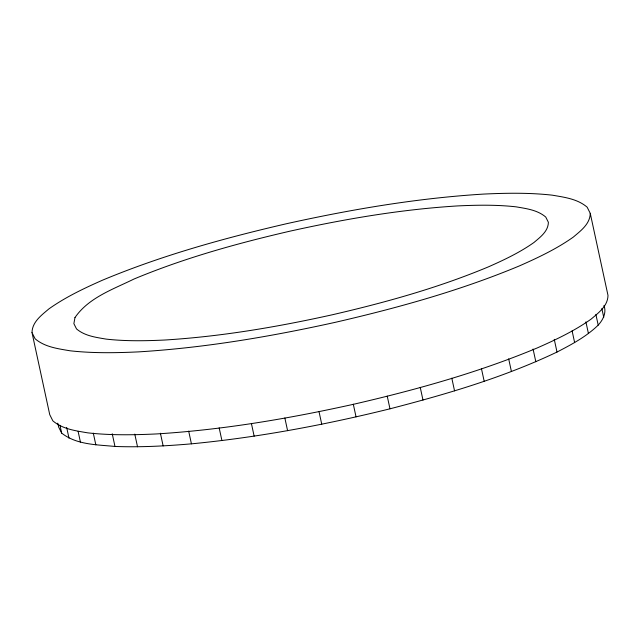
<?xml version="1.0" encoding="UTF-8"?>
<svg xmlns="http://www.w3.org/2000/svg" width="640" height="640" viewBox="0 0 640 640"><rect width="100%" height="100%" fill="white"/><g stroke="black" fill="none" stroke-linecap="round" stroke-linejoin="round"><path stroke-width="0.96" d="M32 332.592C32.192 321.928 41.56 315.144 48.936 308.872C65.592 297.072 84.088 288.32 102.704 280.104C161.912 255.384 223.96 238.192 286.384 223.752C351.288 209.376 417.064 198.176 483.48 194.088C506.392 193.008 529.408 192.616 552.248 195.168C564.36 197.256 577.464 198.864 587.152 207.176L590.256 213.36L608 295.424C607.808 306.088 598.44 312.88 591.064 319.152C574.408 330.944 555.912 339.696 537.296 347.912C478.088 372.632 416.04 389.824 353.616 404.264C288.712 418.64 222.936 429.84 156.52 433.936C133.608 435.008 110.592 435.4 87.752 432.856C75.64 430.76 62.536 429.152 52.848 420.84L49.744 414.664L32 332.592L35.104 338.776C44.792 347.08 57.896 348.696 70.008 350.784C92.848 353.328 115.864 352.944 138.776 351.864C205.192 347.768 270.968 336.568 335.872 322.192C398.296 307.752 460.344 290.56 519.552 265.84C538.168 257.624 556.664 248.88 573.32 237.08C580.696 230.808 590.064 224.016 590.256 213.36M57.792 423.168L58.64 427.072L61.68 433.12C76.608 444.912 96.936 444.64 114.976 446.456C140.488 447.408 166.008 446.016 191.424 443.84C258.4 437.4 324.688 424.952 389.976 408.808C446.92 394.072 503.76 377.376 557.008 352.048C571.584 344.496 586.328 336.672 598.2 325.128C603.024 319.864 606.72 312.648 603.96 305.488M601.848 308.552L603.752 317.344M595.872 314.376L598.2 325.128M585.904 321.864L588.44 333.592M572.104 330.888L574.64 342.616M554.256 339.344L557.008 352.048M533.072 349.04L535.824 361.744M508.672 358.848L511.424 371.552M481.44 368.608L484.192 381.312M451.808 378.176L454.552 390.872M420.24 387.384L422.984 400.088M387.224 396.104L389.976 408.808M353.304 404.192L356.048 416.896M318.992 411.52L321.744 424.224M284.848 417.976L287.592 430.672M251.4 423.448L254.144 436.152M219.168 427.864L221.92 440.56M188.68 431.136L191.424 443.84M160.4 433.232L163.144 445.936M134.784 434.112L137.528 446.808M112.232 433.752L114.976 446.456M93.304 433.152L95.84 444.88M78.104 431.344L80.432 442.096M66.664 427.408L68.984 438.152M59.992 425.304L61.68 433.12M74.968 317.592L73.872 323.648L76.512 328.904C84.744 335.968 95.88 337.336 106.176 339.112C125.592 341.28 145.152 340.944 164.632 340.032C221.08 336.552 276.992 327.032 332.16 314.808C385.224 302.536 437.96 287.928 488.288 266.912C504.112 259.928 519.832 252.488 533.992 242.464C540.264 237.128 548.224 231.36 548.384 222.296L545.744 217.048C537.512 209.984 526.376 208.616 516.08 206.84C496.664 204.672 477.104 205 457.624 205.92C401.176 209.4 345.264 218.92 290.096 231.136C237.032 243.408 184.296 258.024 133.968 279.04C113.136 289.304 88.616 297.624 74.968 317.592"/></g></svg>
